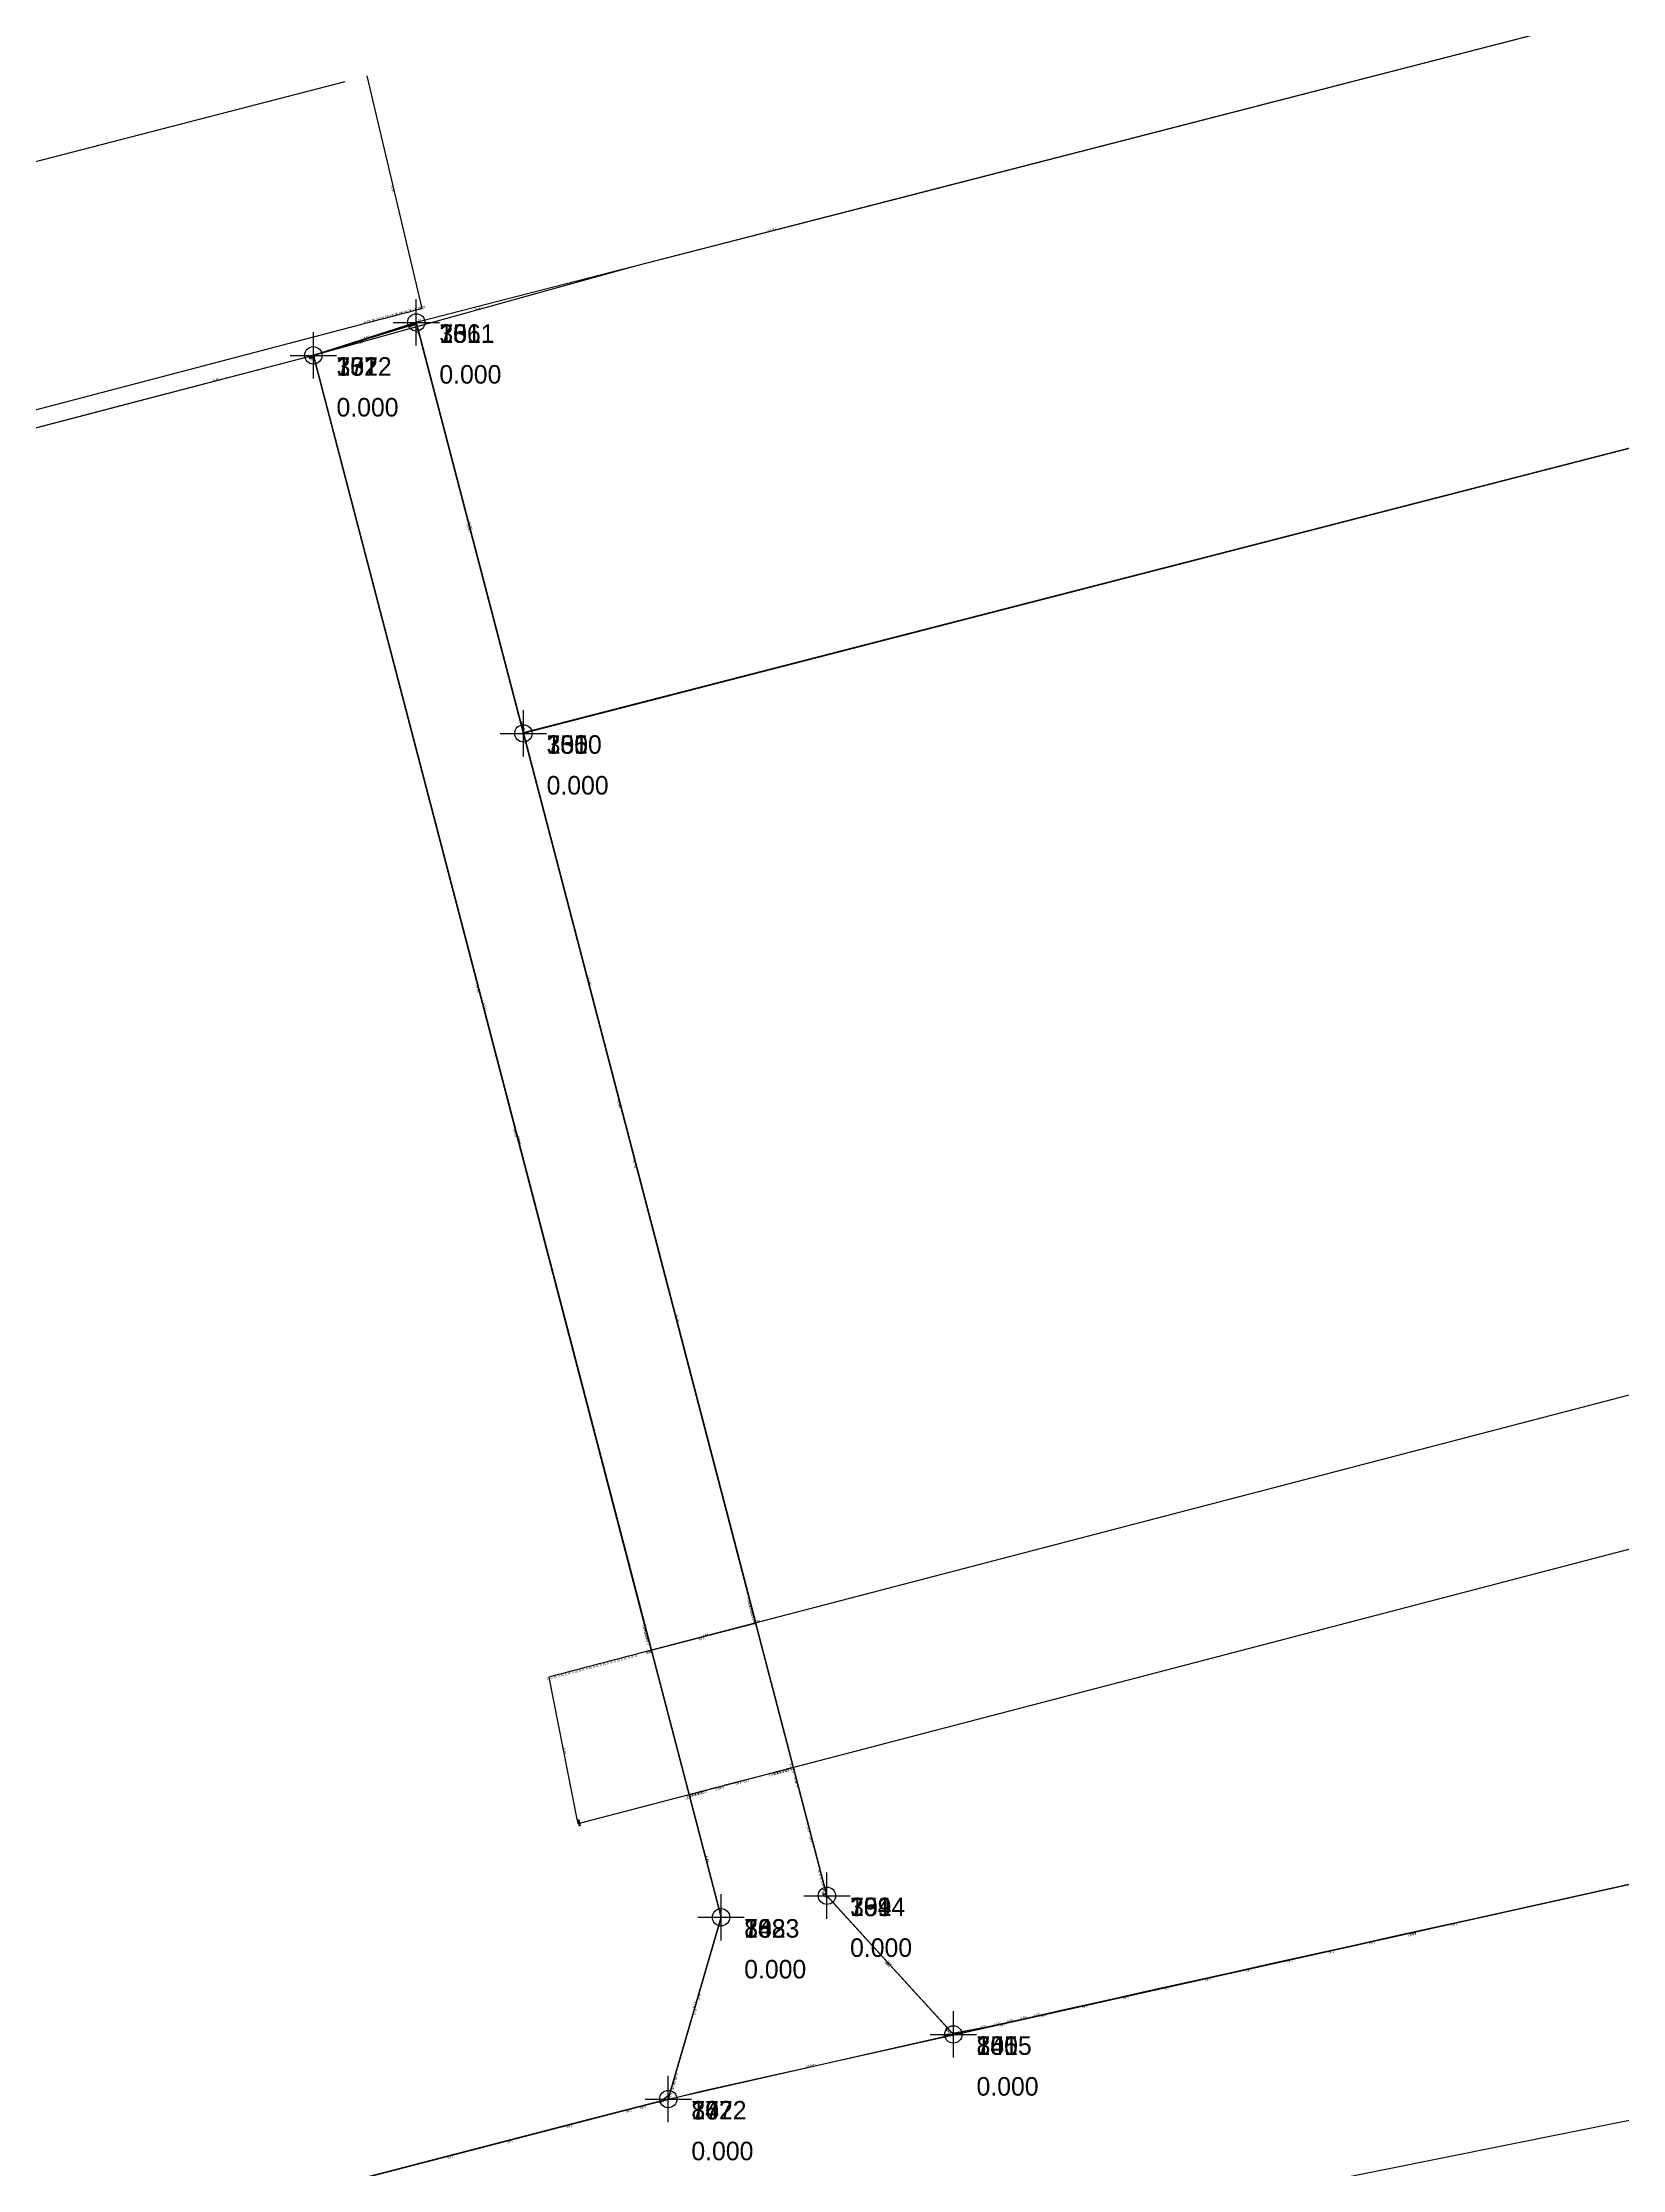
# Model space of a CAD drawing. Header units: metres. Extents: x 581016 to 32581287, y 5319908 to 5321142.
# Drawn here: x 581250.5 to 581318.7, y 5320193.1 to 5320284.9 of the extents above; entities that cross this region are included whole.
import ezdxf
from ezdxf.enums import TextEntityAlignment as Align

# ---------------------------------------------------------------- set-up
doc = ezdxf.new("R2010")
doc.units = ezdxf.units.M
doc.header["$PDMODE"] = 2
doc.header["$PDSIZE"] = 1
for name, color, linetype in [('EdgeLengths', 7, 'Continuous'), ('Flurstuecksgrenzedxf', 7, 'Continuous'), ('Gebaeudeumrissliniedxf', 7, 'Continuous'), ('Grenzpunktdxf', 7, 'Continuous'), ('PointHeights', 7, 'Continuous'), ('PointNames', 7, 'Continuous'), ('UmringIndustrieUGewerbefldxf', 7, 'Continuous'), ('UmringPStrassenverkehrdxf', 7, 'Continuous'), ('UmringSonstBauwOUeberdachdxf', 7, 'Continuous')]:
    doc.layers.add(name, color=color, linetype=linetype)

msp = doc.modelspace()

# ---------------------------------------------------------------- linework, layer by layer
at = {"layer": 'Flurstuecksgrenzedxf', "color": 178}
for points in [[(581114.255, 5320232.688), (581253.524, 5320269.152), (581262.18, 5320271.416), (581276.065, 5320275.268), (581287.559, 5320278.23), (581404.793, 5320308.432), (581407.091, 5320309.024), (581409.39, 5320309.616), (581411.689, 5320310.209), (581413.987, 5320310.801), (581416.286, 5320311.393), (581418.585, 5320311.985), (581418.541, 5320312.711), (581418.352, 5320313.445), (581418.162, 5320314.179), (581417.972, 5320314.913), (581417.782, 5320315.647), (581417.592, 5320316.381), (581417.403, 5320317.116), (581406.16, 5320360.6)], [(581114.255, 5320232.688), (581253.524, 5320269.152), (581262.18, 5320271.416), (581276.065, 5320275.268), (581287.559, 5320278.23), (581404.793, 5320308.432), (581407.091, 5320309.024), (581409.39, 5320309.616), (581411.689, 5320310.209), (581413.987, 5320310.801), (581416.286, 5320311.393), (581418.585, 5320311.985), (581418.541, 5320312.711), (581418.352, 5320313.445), (581418.162, 5320314.179), (581417.972, 5320314.913), (581417.782, 5320315.647), (581417.592, 5320316.381), (581417.403, 5320317.116), (581406.16, 5320360.6)], [(581418.73, 5320311.981), (581266.6, 5320272.83), (581271.086, 5320255.642), (581271.096, 5320255.602), (581271.107, 5320255.563), (581271.117, 5320255.524), (581271.127, 5320255.484), (581271.137, 5320255.445), (581271.148, 5320255.405), (581271.158, 5320255.366), (581271.168, 5320255.327), (581271.179, 5320255.287), (581271.189, 5320255.248), (581271.199, 5320255.208), (581271.209, 5320255.169), (581271.22, 5320255.129), (581418.579, 5320293.061)], [(581418.73, 5320311.981), (581266.6, 5320272.83), (581271.086, 5320255.642), (581271.096, 5320255.602), (581271.107, 5320255.563), (581271.117, 5320255.524), (581271.127, 5320255.484), (581271.137, 5320255.445), (581271.148, 5320255.405), (581271.158, 5320255.366), (581271.168, 5320255.327), (581271.179, 5320255.287), (581271.189, 5320255.248), (581271.199, 5320255.208), (581271.209, 5320255.169), (581271.22, 5320255.129), (581418.579, 5320293.061)], [(581423.31, 5320294.28), (581271.23, 5320255.09), (581284.33, 5320204.91), (581289.475, 5320199.266), (581289.523, 5320199.213), (581289.572, 5320199.16), (581289.62, 5320199.106), (581289.669, 5320199.053), (581289.717, 5320199), (581289.766, 5320198.947), (581290.08, 5320198.985), (581290.661, 5320199.114), (581291.242, 5320199.243), (581291.822, 5320199.372), (581292.403, 5320199.501), (581292.984, 5320199.63), (581293.565, 5320199.759), (581349.313, 5320212.149)], [(581423.31, 5320294.28), (581271.23, 5320255.09), (581284.33, 5320204.91), (581289.475, 5320199.266), (581289.523, 5320199.213), (581289.572, 5320199.16), (581289.62, 5320199.106), (581289.669, 5320199.053), (581289.717, 5320199), (581289.766, 5320198.947), (581290.08, 5320198.985), (581290.661, 5320199.114), (581291.242, 5320199.243), (581291.822, 5320199.372), (581292.403, 5320199.501), (581292.984, 5320199.63), (581293.565, 5320199.759), (581349.313, 5320212.149)], [(581171.1, 5320168.56), (581277.48, 5320196.13), (581279.76, 5320203.98), (581262.16, 5320271.41), (581140.72, 5320239.66)], [(581171.1, 5320168.56), (581277.48, 5320196.13), (581279.76, 5320203.98), (581262.16, 5320271.41), (581140.72, 5320239.66)], [(581563.77, 5320247.92), (581450.336, 5320236.369), (581448.178, 5320236.025), (581437.389, 5320234.302), (581436.006, 5320234.076), (581350.474, 5320212.407), (581340.602, 5320210.213), (581278.902, 5320196.452), (581274.111, 5320195.257), (581182.73, 5320171.57), (581184.95, 5320162.59), (581292.939, 5320189.924), (581303.242, 5320192.053), (581422.513, 5320216.049), (581434.042, 5320218.259), (581497.342, 5320228.761)], [(581563.77, 5320247.92), (581450.336, 5320236.369), (581448.178, 5320236.025), (581437.389, 5320234.302), (581436.006, 5320234.076), (581350.474, 5320212.407), (581340.602, 5320210.213), (581278.902, 5320196.452), (581274.111, 5320195.257), (581182.73, 5320171.57), (581184.95, 5320162.59), (581292.939, 5320189.924), (581303.242, 5320192.053), (581422.513, 5320216.049), (581434.042, 5320218.259), (581497.342, 5320228.761)]]:
    msp.add_lwpolyline(points, dxfattribs=at)
msp.add_lwpolyline([(581262.16, 5320271.41), (581279.76, 5320203.98), (581277.48, 5320196.13), (581289.341, 5320198.818), (581289.385, 5320198.828), (581289.429, 5320198.838), (581289.473, 5320198.848), (581289.516, 5320198.858), (581289.56, 5320198.868), (581289.604, 5320198.878), (581289.648, 5320198.888), (581289.692, 5320198.898), (581289.735, 5320198.908), (581289.779, 5320198.918), (581289.775, 5320198.936), (581289.756, 5320198.957), (581289.737, 5320198.979), (581284.443, 5320204.786), (581284.411, 5320204.821), (581284.379, 5320204.857), (581284.346, 5320204.892), (581284.291, 5320205.059), (581284.214, 5320205.356), (581284.136, 5320205.653), (581284.058, 5320205.951), (581266.83, 5320271.947), (581266.814, 5320272.01), (581266.798, 5320272.073), (581266.781, 5320272.136), (581266.765, 5320272.199), (581266.748, 5320272.262), (581266.732, 5320272.325), (581266.715, 5320272.388), (581266.699, 5320272.452), (581266.682, 5320272.515), (581266.666, 5320272.578), (581266.649, 5320272.641), (581266.633, 5320272.704), (581266.616, 5320272.767)], close=True, dxfattribs=at)
msp.add_lwpolyline([(581262.16, 5320271.41), (581279.76, 5320203.98), (581277.48, 5320196.13), (581289.341, 5320198.818), (581289.385, 5320198.828), (581289.429, 5320198.838), (581289.473, 5320198.848), (581289.516, 5320198.858), (581289.56, 5320198.868), (581289.604, 5320198.878), (581289.648, 5320198.888), (581289.692, 5320198.898), (581289.735, 5320198.908), (581289.779, 5320198.918), (581289.775, 5320198.936), (581289.756, 5320198.957), (581289.737, 5320198.979), (581284.443, 5320204.786), (581284.411, 5320204.821), (581284.379, 5320204.857), (581284.346, 5320204.892), (581284.291, 5320205.059), (581284.214, 5320205.356), (581284.136, 5320205.653), (581284.058, 5320205.951), (581266.83, 5320271.947), (581266.814, 5320272.01), (581266.798, 5320272.073), (581266.781, 5320272.136), (581266.765, 5320272.199), (581266.748, 5320272.262), (581266.732, 5320272.325), (581266.715, 5320272.388), (581266.699, 5320272.452), (581266.682, 5320272.515), (581266.666, 5320272.578), (581266.649, 5320272.641), (581266.633, 5320272.704), (581266.616, 5320272.767)], close=True, dxfattribs=at)
at = {"layer": 'Gebaeudeumrissliniedxf', "color": 178}
msp.add_lwpolyline([(581408.183, 5320249.796), (581276.256, 5320215.376), (581275.954, 5320215.297), (581275.651, 5320215.218), (581275.348, 5320215.139), (581275.046, 5320215.06), (581274.743, 5320214.981), (581274.441, 5320214.902), (581274.138, 5320214.823), (581273.835, 5320214.744), (581273.533, 5320214.665), (581273.23, 5320214.586), (581272.928, 5320214.507), (581272.625, 5320214.428), (581272.323, 5320214.349), (581273.541, 5320208.214), (581273.545, 5320208.201), (581273.548, 5320208.187), (581273.552, 5320208.173), (581273.555, 5320208.159), (581273.559, 5320208.145), (581273.562, 5320208.131), (581273.566, 5320208.117), (581273.569, 5320208.103), (581273.573, 5320208.089), (581273.576, 5320208.076), (581273.58, 5320208.062), (581273.583, 5320208.048), (581273.587, 5320208.034), (581409.74, 5320243.57)], dxfattribs=at)
msp.add_lwpolyline([(581408.183, 5320249.796), (581276.256, 5320215.376), (581275.954, 5320215.297), (581275.651, 5320215.218), (581275.348, 5320215.139), (581275.046, 5320215.06), (581274.743, 5320214.981), (581274.441, 5320214.902), (581274.138, 5320214.823), (581273.835, 5320214.744), (581273.533, 5320214.665), (581273.23, 5320214.586), (581272.928, 5320214.507), (581272.625, 5320214.428), (581272.323, 5320214.349), (581273.541, 5320208.214), (581273.545, 5320208.201), (581273.548, 5320208.187), (581273.552, 5320208.173), (581273.555, 5320208.159), (581273.559, 5320208.145), (581273.562, 5320208.131), (581273.566, 5320208.117), (581273.569, 5320208.103), (581273.573, 5320208.089), (581273.576, 5320208.076), (581273.58, 5320208.062), (581273.583, 5320208.048), (581273.587, 5320208.034), (581409.74, 5320243.57)], dxfattribs=at)
at = {"layer": 'Grenzpunktdxf', "color": 178}
for centre in [(581266.6, 5320272.83), (581266.6, 5320272.83), (581266.6, 5320272.83), (581266.6, 5320272.83), (581262.16, 5320271.41), (581262.16, 5320271.41), (581262.16, 5320271.41), (581262.16, 5320271.41), (581271.23, 5320255.09), (581271.23, 5320255.09), (581271.23, 5320255.09), (581271.23, 5320255.09), (581284.33, 5320204.91), (581284.33, 5320204.91), (581284.33, 5320204.91), (581284.33, 5320204.91), (581279.76, 5320203.98), (581279.76, 5320203.98), (581279.76, 5320203.98), (581279.76, 5320203.98), (581289.79, 5320198.92), (581289.79, 5320198.92), (581289.79, 5320198.92), (581289.79, 5320198.92), (581277.48, 5320196.13), (581277.48, 5320196.13), (581277.48, 5320196.13), (581277.48, 5320196.13)]:
    msp.add_circle(centre, 0.375, dxfattribs=at)
at = {"layer": 'Grenzpunktdxf', "linetype": 'Continuous'}
for p in [(581266.6, 5320272.83), (581266.6, 5320272.83), (581266.6, 5320272.83), (581266.6, 5320272.83), (581262.16, 5320271.41), (581262.16, 5320271.41), (581262.16, 5320271.41), (581262.16, 5320271.41), (581271.23, 5320255.09), (581271.23, 5320255.09), (581271.23, 5320255.09), (581271.23, 5320255.09), (581284.33, 5320204.91), (581284.33, 5320204.91), (581284.33, 5320204.91), (581284.33, 5320204.91), (581279.76, 5320203.98), (581279.76, 5320203.98), (581279.76, 5320203.98), (581279.76, 5320203.98), (581289.79, 5320198.92), (581289.79, 5320198.92), (581289.79, 5320198.92), (581289.79, 5320198.92), (581277.48, 5320196.13), (581277.48, 5320196.13), (581277.48, 5320196.13), (581277.48, 5320196.13)]:
    msp.add_point(p, dxfattribs=at)
at = {"layer": 'UmringIndustrieUGewerbefldxf', "color": 178}
msp.add_lwpolyline([(581262.16, 5320271.41), (581266.525, 5320272.806), (581266.539, 5320272.81), (581266.553, 5320272.815), (581266.566, 5320272.819), (581266.58, 5320272.824), (581266.594, 5320272.828), (581266.608, 5320272.798), (581266.623, 5320272.743), (581266.637, 5320272.688), (581266.651, 5320272.633), (581266.666, 5320272.578), (581266.68, 5320272.523), (581266.695, 5320272.467), (581266.709, 5320272.412), (581281.26, 5320216.68), (581276.826, 5320215.53), (581276.812, 5320215.526), (581276.798, 5320215.522), (581276.784, 5320215.519), (581276.77, 5320215.515), (581276.756, 5320215.512), (581276.732, 5320215.58), (581276.699, 5320215.704), (581276.667, 5320215.827), (581276.635, 5320215.95), (581276.603, 5320216.073), (581276.571, 5320216.197), (581276.538, 5320216.32), (581276.506, 5320216.443)], close=True, dxfattribs=at)
msp.add_lwpolyline([(581262.16, 5320271.41), (581266.525, 5320272.806), (581266.539, 5320272.81), (581266.553, 5320272.815), (581266.566, 5320272.819), (581266.58, 5320272.824), (581266.594, 5320272.828), (581266.608, 5320272.798), (581266.623, 5320272.743), (581266.637, 5320272.688), (581266.651, 5320272.633), (581266.666, 5320272.578), (581266.68, 5320272.523), (581266.695, 5320272.467), (581266.709, 5320272.412), (581281.26, 5320216.68), (581276.826, 5320215.53), (581276.812, 5320215.526), (581276.798, 5320215.522), (581276.784, 5320215.519), (581276.77, 5320215.515), (581276.756, 5320215.512), (581276.732, 5320215.58), (581276.699, 5320215.704), (581276.667, 5320215.827), (581276.635, 5320215.95), (581276.603, 5320216.073), (581276.571, 5320216.197), (581276.538, 5320216.32), (581276.506, 5320216.443)], close=True, dxfattribs=at)
msp.add_lwpolyline([(581349.603, 5320212.214), (581312.409, 5320203.947), (581310.638, 5320203.553), (581308.866, 5320203.16), (581307.095, 5320202.766), (581305.324, 5320202.373), (581303.553, 5320201.979), (581301.782, 5320201.585), (581300.011, 5320201.192), (581298.239, 5320200.798), (581296.468, 5320200.404), (581294.697, 5320200.011), (581292.926, 5320199.617), (581291.155, 5320199.223), (581289.756, 5320198.957), (581284.33, 5320204.91), (581283.12, 5320209.566), (581283.081, 5320209.716), (581283.042, 5320209.866), (581283.003, 5320210.017), (581282.964, 5320210.167), (581282.925, 5320210.317), (581282.876, 5320210.446), (581282.754, 5320210.414), (581282.631, 5320210.382), (581282.509, 5320210.35), (581282.387, 5320210.318), (581282.265, 5320210.286), (581282.142, 5320210.254), (581282.02, 5320210.222), (581279.941, 5320209.679), (581279.819, 5320209.647), (581279.697, 5320209.615), (581279.575, 5320209.583), (581279.452, 5320209.551), (581279.33, 5320209.519), (581279.208, 5320209.487), (581279.086, 5320209.455), (581278.963, 5320209.423), (581278.841, 5320209.391), (581278.719, 5320209.359), (581278.596, 5320209.327), (581278.474, 5320209.295), (581278.389, 5320209.237), (581279.76, 5320203.98), (581277.844, 5320197.383), (581277.782, 5320197.17), (581277.72, 5320196.957), (581277.658, 5320196.744), (581277.597, 5320196.531), (581277.535, 5320196.318), (581277.185, 5320196.054), (581274.616, 5320195.388), (581272.048, 5320194.722), (581269.479, 5320194.056), (581266.91, 5320193.39), (581264.341, 5320192.724)], dxfattribs=at)
msp.add_lwpolyline([(581349.603, 5320212.214), (581312.409, 5320203.947), (581310.638, 5320203.553), (581308.866, 5320203.16), (581307.095, 5320202.766), (581305.324, 5320202.373), (581303.553, 5320201.979), (581301.782, 5320201.585), (581300.011, 5320201.192), (581298.239, 5320200.798), (581296.468, 5320200.404), (581294.697, 5320200.011), (581292.926, 5320199.617), (581291.155, 5320199.223), (581289.756, 5320198.957), (581284.33, 5320204.91), (581283.12, 5320209.566), (581283.081, 5320209.716), (581283.042, 5320209.866), (581283.003, 5320210.017), (581282.964, 5320210.167), (581282.925, 5320210.317), (581282.876, 5320210.446), (581282.754, 5320210.414), (581282.631, 5320210.382), (581282.509, 5320210.35), (581282.387, 5320210.318), (581282.265, 5320210.286), (581282.142, 5320210.254), (581282.02, 5320210.222), (581279.941, 5320209.679), (581279.819, 5320209.647), (581279.697, 5320209.615), (581279.575, 5320209.583), (581279.452, 5320209.551), (581279.33, 5320209.519), (581279.208, 5320209.487), (581279.086, 5320209.455), (581278.963, 5320209.423), (581278.841, 5320209.391), (581278.719, 5320209.359), (581278.596, 5320209.327), (581278.474, 5320209.295), (581278.389, 5320209.237), (581279.76, 5320203.98), (581277.844, 5320197.383), (581277.782, 5320197.17), (581277.72, 5320196.957), (581277.658, 5320196.744), (581277.597, 5320196.531), (581277.535, 5320196.318), (581277.185, 5320196.054), (581274.616, 5320195.388), (581272.048, 5320194.722), (581269.479, 5320194.056), (581266.91, 5320193.39), (581264.341, 5320192.724)], dxfattribs=at)
at = {"layer": 'UmringPStrassenverkehrdxf', "color": 178}
for points in [[(581271.23, 5320255.09), (581266.678, 5320272.53), (581266.664, 5320272.586), (581266.649, 5320272.641), (581266.635, 5320272.696), (581266.621, 5320272.751), (581266.606, 5320272.806), (581266.592, 5320272.827), (581266.578, 5320272.823), (581266.564, 5320272.819), (581266.551, 5320272.814), (581266.537, 5320272.81), (581266.523, 5320272.805), (581266.509, 5320272.801), (581266.495, 5320272.797), (581262.324, 5320271.462), (581262.31, 5320271.458), (581262.296, 5320271.454), (581262.282, 5320271.449), (581262.269, 5320271.445), (581262.255, 5320271.44), (581262.241, 5320271.436), (581262.227, 5320271.431), (581262.213, 5320271.427), (581262.199, 5320271.423), (581262.186, 5320271.418), (581262.172, 5320271.414), (581262.162, 5320271.403), (581262.175, 5320271.352), (581276.75, 5320215.51), (581281.184, 5320216.66), (581281.198, 5320216.664), (581281.212, 5320216.668), (581281.226, 5320216.671), (581281.24, 5320216.675), (581281.254, 5320216.678), (581281.242, 5320216.748), (581281.211, 5320216.868), (581281.18, 5320216.987), (581281.149, 5320217.107), (581281.117, 5320217.226), (581281.086, 5320217.346), (581281.055, 5320217.465), (581281.024, 5320217.585)], [(581271.23, 5320255.09), (581266.678, 5320272.53), (581266.664, 5320272.586), (581266.649, 5320272.641), (581266.635, 5320272.696), (581266.621, 5320272.751), (581266.606, 5320272.806), (581266.592, 5320272.827), (581266.578, 5320272.823), (581266.564, 5320272.819), (581266.551, 5320272.814), (581266.537, 5320272.81), (581266.523, 5320272.805), (581266.509, 5320272.801), (581266.495, 5320272.797), (581262.324, 5320271.462), (581262.31, 5320271.458), (581262.296, 5320271.454), (581262.282, 5320271.449), (581262.269, 5320271.445), (581262.255, 5320271.44), (581262.241, 5320271.436), (581262.227, 5320271.431), (581262.213, 5320271.427), (581262.199, 5320271.423), (581262.186, 5320271.418), (581262.172, 5320271.414), (581262.162, 5320271.403), (581262.175, 5320271.352), (581276.75, 5320215.51), (581281.184, 5320216.66), (581281.198, 5320216.664), (581281.212, 5320216.668), (581281.226, 5320216.671), (581281.24, 5320216.675), (581281.254, 5320216.678), (581281.242, 5320216.748), (581281.211, 5320216.868), (581281.18, 5320216.987), (581281.149, 5320217.107), (581281.117, 5320217.226), (581281.086, 5320217.346), (581281.055, 5320217.465), (581281.024, 5320217.585)], [(581278.38, 5320209.27), (581279.76, 5320203.98), (581277.48, 5320196.13), (581289.582, 5320198.873), (581289.62, 5320198.882), (581289.659, 5320198.89), (581289.697, 5320198.899), (581289.735, 5320198.908), (581289.774, 5320198.916), (581289.78, 5320198.931), (581289.763, 5320198.949), (581289.746, 5320198.968), (581289.729, 5320198.987), (581289.712, 5320199.005), (581289.695, 5320199.024), (581289.678, 5320199.042), (581289.661, 5320199.061), (581284.52, 5320204.701), (581284.492, 5320204.733), (581284.463, 5320204.764), (581284.435, 5320204.795), (581284.407, 5320204.826), (581284.379, 5320204.857), (581284.35, 5320204.888), (581284.328, 5320204.918), (581282.89, 5320210.45)], [(581278.38, 5320209.27), (581279.76, 5320203.98), (581277.48, 5320196.13), (581289.582, 5320198.873), (581289.62, 5320198.882), (581289.659, 5320198.89), (581289.697, 5320198.899), (581289.735, 5320198.908), (581289.774, 5320198.916), (581289.78, 5320198.931), (581289.763, 5320198.949), (581289.746, 5320198.968), (581289.729, 5320198.987), (581289.712, 5320199.005), (581289.695, 5320199.024), (581289.678, 5320199.042), (581289.661, 5320199.061), (581284.52, 5320204.701), (581284.492, 5320204.733), (581284.463, 5320204.764), (581284.435, 5320204.795), (581284.407, 5320204.826), (581284.379, 5320204.857), (581284.35, 5320204.888), (581284.328, 5320204.918), (581282.89, 5320210.45)]]:
    msp.add_lwpolyline(points, close=True, dxfattribs=at)
msp.add_lwpolyline([(581563.77, 5320247.92), (581450.336, 5320236.369), (581448.178, 5320236.025), (581437.389, 5320234.302), (581436.006, 5320234.076), (581350.474, 5320212.407), (581340.602, 5320210.213), (581278.902, 5320196.452), (581274.111, 5320195.257), (581182.73, 5320171.57), (581184.95, 5320162.59), (581292.939, 5320189.924), (581303.242, 5320192.053), (581422.513, 5320216.049), (581434.042, 5320218.259), (581497.342, 5320228.761)], dxfattribs=at)
msp.add_lwpolyline([(581563.77, 5320247.92), (581450.336, 5320236.369), (581448.178, 5320236.025), (581437.389, 5320234.302), (581436.006, 5320234.076), (581350.474, 5320212.407), (581340.602, 5320210.213), (581278.902, 5320196.452), (581274.111, 5320195.257), (581182.73, 5320171.57), (581184.95, 5320162.59), (581292.939, 5320189.924), (581303.242, 5320192.053), (581422.513, 5320216.049), (581434.042, 5320218.259), (581497.342, 5320228.761)], dxfattribs=at)
at = {"layer": 'UmringSonstBauwOUeberdachdxf', "color": 178}
for points in [[(581192.266, 5320253.863), (581264.259, 5320272.755), (581264.458, 5320272.808), (581264.657, 5320272.86), (581264.857, 5320272.913), (581265.056, 5320272.965), (581265.256, 5320273.018), (581265.455, 5320273.07), (581265.654, 5320273.123), (581265.854, 5320273.175), (581266.053, 5320273.228), (581266.252, 5320273.28), (581266.452, 5320273.333), (581266.651, 5320273.385), (581266.851, 5320273.438), (581264.48, 5320283.47)], [(581192.266, 5320253.863), (581264.259, 5320272.755), (581264.458, 5320272.808), (581264.657, 5320272.86), (581264.857, 5320272.913), (581265.056, 5320272.965), (581265.256, 5320273.018), (581265.455, 5320273.07), (581265.654, 5320273.123), (581265.854, 5320273.175), (581266.053, 5320273.228), (581266.252, 5320273.28), (581266.452, 5320273.333), (581266.651, 5320273.385), (581266.851, 5320273.438), (581264.48, 5320283.47)], [(581263.512, 5320283.22), (581206.742, 5320268.539)], [(581263.512, 5320283.22), (581206.742, 5320268.539)]]:
    msp.add_lwpolyline(points, dxfattribs=at)

# ---------------------------------------------------------------- texts
at = {"layer": 'EdgeLengths', "linetype": 'Continuous'}
for s, rotation, p in [('10,31', 103.29478, (581265.665, 5320278.444)), ('10,31', 103.29478, (581265.665, 5320278.444)), ('11,87', 14.44671, (581281.812, 5320276.739)), ('11,87', 14.44671, (581281.812, 5320276.739)), ('0,21', 14.7462, (581265.953, 5320273.191)), ('0,21', 14.7462, (581265.953, 5320273.191)), ('0,21', 14.7462, (581266.153, 5320273.244)), ('0,21', 14.7462, (581266.153, 5320273.244)), ('0,21', 14.7462, (581266.352, 5320273.296)), ('0,21', 14.7462, (581266.352, 5320273.296)), ('0,21', 14.7462, (581266.552, 5320273.349)), ('0,21', 14.7462, (581266.552, 5320273.349)), ('0,21', 14.7462, (581266.751, 5320273.401)), ('0,21', 14.7462, (581266.751, 5320273.401)), ('14,41', 15.50531, (581269.122, 5320273.332)), ('14,41', 15.50531, (581269.122, 5320273.332)), ('0,21', 14.7462, (581264.358, 5320272.772)), ('0,21', 14.7462, (581264.358, 5320272.772)), ('0,21', 14.7462, (581264.558, 5320272.824)), ('0,21', 14.7462, (581264.558, 5320272.824)), ('0,21', 14.7462, (581264.757, 5320272.876)), ('0,21', 14.7462, (581264.757, 5320272.876)), ('0,21', 14.7462, (581264.956, 5320272.929)), ('0,21', 14.7462, (581264.956, 5320272.929)), ('0,21', 14.7462, (581265.156, 5320272.981)), ('0,21', 14.7462, (581265.156, 5320272.981)), ('0,21', 14.7462, (581265.355, 5320273.034)), ('0,21', 14.7462, (581265.355, 5320273.034)), ('0,21', 14.7462, (581265.555, 5320273.086)), ('0,21', 14.7462, (581265.555, 5320273.086)), ('0,21', 14.7462, (581265.754, 5320273.139)), ('0,21', 14.7462, (581265.754, 5320273.139)), ('0,01', -162.26469, (581266.502, 5320272.789)), ('0,01', -162.26469, (581266.502, 5320272.789)), ('0,01', -162.26469, (581266.516, 5320272.793)), ('0,01', -162.26469, (581266.516, 5320272.793)), ('0,01', -162.2647, (581266.53, 5320272.798)), ('0,01', -162.2647, (581266.53, 5320272.798)), ('0,01', -162.26469, (581266.544, 5320272.802)), ('0,01', -162.26469, (581266.544, 5320272.802)), ('0,01', -162.26469, (581266.558, 5320272.806)), ('0,01', -162.26469, (581266.558, 5320272.806)), ('0,01', -162.26469, (581266.571, 5320272.811)), ('0,01', -162.26469, (581266.571, 5320272.811)), ('0,01', -162.2647, (581266.585, 5320272.815)), ('0,01', -162.2647, (581266.585, 5320272.815)), ('0,03', 123.6539, (581266.599, 5320272.807)), ('0,03', 123.6539, (581266.599, 5320272.807)), ('0,06', 104.62745, (581266.613, 5320272.769)), ('0,06', 104.62745, (581266.613, 5320272.769)), ('0,07', 104.62745, (581266.625, 5320272.725)), ('0,07', 104.62745, (581266.625, 5320272.725)), ('0,06', 104.62745, (581266.628, 5320272.714)), ('0,06', 104.62745, (581266.628, 5320272.714)), ('0,07', 104.62745, (581266.641, 5320272.662)), ('0,07', 104.62745, (581266.641, 5320272.662)), ('0,06', 104.62745, (581266.642, 5320272.658)), ('0,06', 104.62745, (581266.642, 5320272.658)), ('0,06', 104.62745, (581266.657, 5320272.603)), ('0,06', 104.62745, (581266.657, 5320272.603)), ('0,07', 104.62745, (581266.658, 5320272.599)), ('0,07', 104.62745, (581266.658, 5320272.599)), ('0,06', 104.62745, (581266.671, 5320272.548)), ('0,06', 104.62745, (581266.671, 5320272.548)), ('0,07', 104.62745, (581266.674, 5320272.536)), ('0,07', 104.62745, (581266.674, 5320272.536)), ('0,01', 17.73531, (581266.532, 5320272.798)), ('0,01', 17.73531, (581266.532, 5320272.798)), ('0,01', 17.73531, (581266.546, 5320272.803)), ('0,01', 17.73531, (581266.546, 5320272.803)), ('0,07', 104.62745, (581266.691, 5320272.473)), ('0,07', 104.62745, (581266.691, 5320272.473)), ('0,01', 17.7353, (581266.56, 5320272.807)), ('0,01', 17.7353, (581266.56, 5320272.807)), ('0,07', 104.62745, (581266.707, 5320272.41)), ('0,07', 104.62745, (581266.707, 5320272.41)), ('0,01', 17.73531, (581266.573, 5320272.811)), ('0,01', 17.73531, (581266.573, 5320272.811)), ('0,07', 104.62745, (581266.723, 5320272.347)), ('0,07', 104.62745, (581266.723, 5320272.347)), ('0,01', 17.73531, (581266.587, 5320272.816)), ('0,01', 17.73531, (581266.587, 5320272.816)), ('0,07', 104.62745, (581266.74, 5320272.284)), ('0,07', 104.62745, (581266.74, 5320272.284)), ('0,07', 104.62745, (581266.756, 5320272.221)), ('0,07', 104.62745, (581266.756, 5320272.221)), ('0,03', -64.482, (581266.601, 5320272.803)), ('0,03', -64.482, (581266.601, 5320272.803)), ('0,06', -75.37255, (581266.615, 5320272.761)), ('0,06', -75.37255, (581266.615, 5320272.761)), ('0,06', -75.37255, (581266.63, 5320272.706)), ('0,06', -75.37255, (581266.63, 5320272.706)), ('0,06', -75.37255, (581266.644, 5320272.65)), ('0,06', -75.37255, (581266.644, 5320272.65)), ('0,06', -75.37255, (581266.659, 5320272.595)), ('0,06', -75.37255, (581266.659, 5320272.595)), ('0,06', -75.37255, (581266.673, 5320272.54)), ('0,06', -75.37255, (581266.673, 5320272.54)), ('0,06', -75.37255, (581266.687, 5320272.485)), ('0,06', -75.37255, (581266.687, 5320272.485)), ('0,06', -75.37255, (581266.702, 5320272.43)), ('0,06', -75.37255, (581266.702, 5320272.43)), ('4,66', -163.06531, (581264.388, 5320272.078)), ('4,66', -163.06531, (581264.388, 5320272.078)), ('4,38', -162.26469, (581264.41, 5320272.119)), ('4,38', -162.26469, (581264.41, 5320272.119)), ('4,58', 17.73531, (581264.343, 5320272.098)), ('4,58', 17.73531, (581264.343, 5320272.098)), ('0,07', 104.62745, (581266.773, 5320272.158)), ('0,07', 104.62745, (581266.773, 5320272.158)), ('0,07', 104.62745, (581266.789, 5320272.095)), ('0,07', 104.62745, (581266.789, 5320272.095)), ('0,07', 104.62745, (581266.806, 5320272.032)), ('0,07', 104.62745, (581266.806, 5320272.032)), ('0,07', 104.62745, (581266.822, 5320271.968)), ('0,07', 104.62745, (581266.822, 5320271.968)), ('0,01', -162.26469, (581262.179, 5320271.406)), ('0,01', -162.26469, (581262.179, 5320271.406)), ('0,01', -162.26469, (581262.193, 5320271.41)), ('0,01', -162.26469, (581262.193, 5320271.41)), ('0,01', -162.26469, (581262.206, 5320271.415)), ('0,01', -162.26469, (581262.206, 5320271.415)), ('0,01', -162.2647, (581262.22, 5320271.419)), ('0,01', -162.2647, (581262.22, 5320271.419)), ('0,01', -162.26469, (581262.234, 5320271.424)), ('0,01', -162.26469, (581262.234, 5320271.424)), ('0,01', -132.08916, (581262.167, 5320271.398)), ('0,01', -132.08916, (581262.167, 5320271.398)), ('0,01', -162.26469, (581262.248, 5320271.428)), ('0,01', -162.26469, (581262.248, 5320271.428)), ('0,01', -162.26469, (581262.262, 5320271.433)), ('0,01', -162.26469, (581262.262, 5320271.433)), ('0,01', -162.26469, (581262.275, 5320271.437)), ('0,01', -162.26469, (581262.275, 5320271.437)), ('0,01', -162.2647, (581262.289, 5320271.441)), ('0,01', -162.2647, (581262.289, 5320271.441)), ('0,01', -162.26469, (581262.303, 5320271.446)), ('0,01', -162.26469, (581262.303, 5320271.446)), ('0,01', -162.26469, (581262.317, 5320271.45)), ('0,01', -162.26469, (581262.317, 5320271.45)), ('0,05', -75.40205, (581262.168, 5320271.367)), ('0,05', -75.40205, (581262.168, 5320271.367)), ('8,95', 14.65893, (581257.852, 5320270.274)), ('8,95', 14.65893, (581257.852, 5320270.274)), ('17,76', -75.37255, (581268.843, 5320264.226)), ('17,76', -75.37255, (581268.843, 5320264.226)), ('18,02', 104.62745, (581268.954, 5320263.8)), ('18,02', 104.62745, (581268.954, 5320263.8)), ('0,04', -75.37255, (581271.091, 5320255.612)), ('0,04', -75.37255, (581271.091, 5320255.612)), ('0,04', -75.37255, (581271.101, 5320255.573)), ('0,04', -75.37255, (581271.101, 5320255.573)), ('0,04', -75.37255, (581271.112, 5320255.533)), ('0,04', -75.37255, (581271.112, 5320255.533)), ('0,04', -75.37255, (581271.122, 5320255.494)), ('0,04', -75.37255, (581271.122, 5320255.494)), ('0,04', -75.37255, (581271.132, 5320255.455)), ('0,04', -75.37255, (581271.132, 5320255.455)), ('0,04', -75.37255, (581271.143, 5320255.415)), ('0,04', -75.37255, (581271.143, 5320255.415)), ('0,04', -75.37255, (581271.153, 5320255.376)), ('0,04', -75.37255, (581271.153, 5320255.376)), ('0,04', -75.37255, (581271.163, 5320255.336)), ('0,04', -75.37255, (581271.163, 5320255.336)), ('0,04', -75.37255, (581271.173, 5320255.297)), ('0,04', -75.37255, (581271.173, 5320255.297)), ('0,04', -75.37255, (581271.184, 5320255.257)), ('0,04', -75.37255, (581271.184, 5320255.257)), ('0,04', -75.37255, (581271.194, 5320255.218)), ('0,04', -75.37255, (581271.194, 5320255.218)), ('0,04', -75.37255, (581271.204, 5320255.179)), ('0,04', -75.37255, (581271.204, 5320255.179)), ('0,04', -75.37255, (581271.215, 5320255.139)), ('0,04', -75.37255, (581271.215, 5320255.139)), ('56,81', 104.62776, (581269.333, 5320243.917)), ('56,81', 104.62776, (581269.333, 5320243.917)), ('57,60', -75.36746, (581273.985, 5320244.536)), ('57,60', -75.36746, (581273.985, 5320244.536)), ('57,71', -75.372, (581269.463, 5320243.421)), ('57,71', -75.372, (581269.463, 5320243.421)), ('68,21', 104.63017, (581275.444, 5320238.939)), ('68,21', 104.63017, (581275.444, 5320238.939)), ('69,69', 104.62848, (581270.96, 5320237.685)), ('69,69', 104.62848, (581270.96, 5320237.685)), ('69,69', -75.37152, (581270.96, 5320237.685)), ('69,69', -75.37152, (581270.96, 5320237.685)), ('38,76', 104.63484, (581276.127, 5320236.327)), ('38,76', 104.63484, (581276.127, 5320236.327)), ('51,86', -75.3689, (581277.78, 5320229.99)), ('51,86', -75.3689, (581277.78, 5320229.99)), ('0,12', 104.63484, (581281.039, 5320217.515)), ('0,12', 104.63484, (581281.039, 5320217.515)), ('0,12', 104.63484, (581281.071, 5320217.396)), ('0,12', 104.63484, (581281.071, 5320217.396)), ('0,12', 104.63484, (581281.102, 5320217.276)), ('0,12', 104.63484, (581281.102, 5320217.276)), ('0,12', 104.63484, (581281.133, 5320217.157)), ('0,12', 104.63484, (581281.133, 5320217.157)), ('0,13', 104.6403, (581276.522, 5320216.372)), ('0,13', 104.6403, (581276.522, 5320216.372)), ('0,13', 104.6403, (581276.554, 5320216.248)), ('0,13', 104.6403, (581276.554, 5320216.248)), ('0,12', 104.63484, (581281.164, 5320217.037)), ('0,12', 104.63484, (581281.164, 5320217.037)), ('0,12', 104.63484, (581281.195, 5320216.918)), ('0,12', 104.63484, (581281.195, 5320216.918)), ('0,12', 104.63484, (581281.227, 5320216.798)), ('0,12', 104.63484, (581281.227, 5320216.798)), ('0,07', 99.60357, (581281.248, 5320216.703)), ('0,07', 99.60357, (581281.248, 5320216.703)), ('0,01', 14.54327, (581281.191, 5320216.652)), ('0,01', 14.54327, (581281.191, 5320216.652)), ('0,01', 14.54327, (581281.205, 5320216.656)), ('0,01', 14.54327, (581281.205, 5320216.656)), ('0,01', 14.54327, (581281.219, 5320216.659)), ('0,01', 14.54327, (581281.219, 5320216.659)), ('0,01', 14.54328, (581281.233, 5320216.663)), ('0,01', 14.54328, (581281.233, 5320216.663)), ('0,01', 14.54327, (581281.247, 5320216.667)), ('0,01', 14.54327, (581281.247, 5320216.667)), ('0,13', 104.6403, (581276.587, 5320216.125)), ('0,13', 104.6403, (581276.587, 5320216.125)), ('0,13', 104.6403, (581276.619, 5320216.002)), ('0,13', 104.6403, (581276.619, 5320216.002)), ('0,13', 104.6403, (581276.651, 5320215.879)), ('0,13', 104.6403, (581276.651, 5320215.879)), ('0,01', -165.45673, (581276.763, 5320215.503)), ('0,01', -165.45673, (581276.763, 5320215.503)), ('0,13', 104.6403, (581276.683, 5320215.755)), ('0,13', 104.6403, (581276.683, 5320215.755)), ('0,01', -165.45672, (581276.777, 5320215.507)), ('0,01', -165.45672, (581276.777, 5320215.507)), ('0,01', -165.45673, (581276.791, 5320215.511)), ('0,01', -165.45673, (581276.791, 5320215.511)), ('0,13', 104.6403, (581276.715, 5320215.632)), ('0,13', 104.6403, (581276.715, 5320215.632)), ('0,01', -165.45673, (581276.805, 5320215.514)), ('0,01', -165.45673, (581276.805, 5320215.514)), ('0,07', 109.51716, (581276.744, 5320215.536)), ('0,07', 109.51716, (581276.744, 5320215.536)), ('0,01', -165.45673, (581276.819, 5320215.518)), ('0,01', -165.45673, (581276.819, 5320215.518)), ('4,58', -165.45673, (581279.043, 5320216.095)), ('4,58', -165.45673, (581279.043, 5320216.095)), ('4,58', 14.54327, (581278.967, 5320216.075)), ('4,58', 14.54327, (581278.967, 5320216.075)), ('0,31', -165.37125, (581273.382, 5320214.615)), ('0,31', -165.37125, (581273.382, 5320214.615)), ('0,31', -165.37125, (581273.684, 5320214.694)), ('0,31', -165.37125, (581273.684, 5320214.694)), ('0,31', -165.37125, (581273.987, 5320214.773)), ('0,31', -165.37125, (581273.987, 5320214.773)), ('0,31', -165.37125, (581274.289, 5320214.852)), ('0,31', -165.37125, (581274.289, 5320214.852)), ('0,31', -165.37125, (581274.592, 5320214.931)), ('0,31', -165.37125, (581274.592, 5320214.931)), ('0,31', -165.37125, (581274.894, 5320215.01)), ('0,31', -165.37125, (581274.894, 5320215.01)), ('0,31', -165.37125, (581275.197, 5320215.089)), ('0,31', -165.37125, (581275.197, 5320215.089)), ('0,31', -165.37125, (581275.5, 5320215.168)), ('0,31', -165.37125, (581275.5, 5320215.168)), ('0,31', -165.37125, (581275.802, 5320215.247)), ('0,31', -165.37125, (581275.802, 5320215.247)), ('0,31', -165.37125, (581276.105, 5320215.326)), ('0,31', -165.37125, (581276.105, 5320215.326)), ('0,31', -165.37125, (581272.474, 5320214.378)), ('0,31', -165.37125, (581272.474, 5320214.378)), ('0,31', -165.37125, (581272.776, 5320214.457)), ('0,31', -165.37125, (581272.776, 5320214.457)), ('0,31', -165.37125, (581273.079, 5320214.536)), ('0,31', -165.37125, (581273.079, 5320214.536)), ('6,25', -78.76489, (581272.932, 5320211.272)), ('6,25', -78.76489, (581272.932, 5320211.272)), ('0,13', -165.33776, (581282.081, 5320210.228)), ('0,13', -165.33776, (581282.081, 5320210.228)), ('0,13', -165.33776, (581282.203, 5320210.26)), ('0,13', -165.33776, (581282.203, 5320210.26)), ('0,13', -165.33776, (581282.326, 5320210.292)), ('0,13', -165.33776, (581282.326, 5320210.292)), ('0,13', -165.33776, (581282.448, 5320210.324)), ('0,13', -165.33776, (581282.448, 5320210.324)), ('0,13', -165.33776, (581282.57, 5320210.356)), ('0,13', -165.33776, (581282.57, 5320210.356)), ('0,13', -165.33776, (581282.693, 5320210.388)), ('0,13', -165.33776, (581282.693, 5320210.388)), ('0,13', -165.33776, (581282.815, 5320210.42)), ('0,13', -165.33776, (581282.815, 5320210.42)), ('0,14', 110.59791, (581282.9, 5320210.372)), ('0,14', 110.59791, (581282.9, 5320210.372)), ('0,16', 104.57034, (581282.944, 5320210.232)), ('0,16', 104.57034, (581282.944, 5320210.232)), ('0,16', 104.57034, (581282.983, 5320210.082)), ('0,16', 104.57034, (581282.983, 5320210.082)), ('0,16', 104.57034, (581283.022, 5320209.932)), ('0,16', 104.57034, (581283.022, 5320209.932)), ('0,16', 104.57034, (581283.061, 5320209.781)), ('0,16', 104.57034, (581283.061, 5320209.781)), ('0,10', -146.08677, (581278.431, 5320209.256)), ('0,10', -146.08677, (581278.431, 5320209.256)), ('0,13', -165.33776, (581278.535, 5320209.301)), ('0,13', -165.33776, (581278.535, 5320209.301)), ('0,13', -165.33776, (581278.658, 5320209.333)), ('0,13', -165.33776, (581278.658, 5320209.333)), ('0,13', -165.33776, (581278.78, 5320209.365)), ('0,13', -165.33776, (581278.78, 5320209.365)), ('0,13', -165.33776, (581278.902, 5320209.397)), ('0,13', -165.33776, (581278.902, 5320209.397)), ('0,13', -165.33776, (581279.024, 5320209.429)), ('0,13', -165.33776, (581279.024, 5320209.429)), ('0,13', -165.33776, (581279.147, 5320209.461)), ('0,13', -165.33776, (581279.147, 5320209.461)), ('0,13', -165.33776, (581279.269, 5320209.493)), ('0,13', -165.33776, (581279.269, 5320209.493)), ('0,13', -165.33776, (581279.391, 5320209.525)), ('0,13', -165.33776, (581279.391, 5320209.525)), ('0,13', -165.33776, (581279.514, 5320209.557)), ('0,13', -165.33776, (581279.514, 5320209.557)), ('0,13', -165.33776, (581279.636, 5320209.589)), ('0,13', -165.33776, (581279.636, 5320209.589)), ('0,13', -165.33776, (581279.758, 5320209.621)), ('0,13', -165.33776, (581279.758, 5320209.621)), ('0,13', -165.33776, (581279.88, 5320209.653)), ('0,13', -165.33776, (581279.88, 5320209.653)), ('4,66', -165.33776, (581280.635, 5320209.85)), ('4,66', -165.33776, (581280.635, 5320209.85)), ('2,15', -165.33776, (581280.981, 5320209.94)), ('2,15', -165.33776, (581280.981, 5320209.94)), ('0,16', 104.57034, (581283.1, 5320209.631)), ('0,16', 104.57034, (581283.1, 5320209.631)), ('0,01', -75.89906, (581273.543, 5320208.197)), ('0,01', -75.89906, (581273.543, 5320208.197)), ('0,01', -75.89906, (581273.546, 5320208.184)), ('0,01', -75.89906, (581273.546, 5320208.184)), ('0,01', -75.89906, (581273.55, 5320208.17)), ('0,01', -75.89906, (581273.55, 5320208.17)), ('0,01', -75.89906, (581273.553, 5320208.156)), ('0,01', -75.89906, (581273.553, 5320208.156)), ('0,01', -75.89906, (581273.557, 5320208.142)), ('0,01', -75.89906, (581273.557, 5320208.142)), ('0,01', -75.89906, (581273.56, 5320208.128)), ('0,01', -75.89906, (581273.56, 5320208.128)), ('0,01', -75.89906, (581273.564, 5320208.114)), ('0,01', -75.89906, (581273.564, 5320208.114)), ('0,01', -75.89906, (581273.567, 5320208.1)), ('0,01', -75.89906, (581273.567, 5320208.1)), ('0,01', -75.89906, (581273.571, 5320208.086)), ('0,01', -75.89906, (581273.571, 5320208.086)), ('0,01', -75.89906, (581273.574, 5320208.072)), ('0,01', -75.89906, (581273.574, 5320208.072)), ('0,01', -75.89906, (581273.578, 5320208.059)), ('0,01', -75.89906, (581273.578, 5320208.059)), ('0,01', -75.89906, (581273.581, 5320208.045)), ('0,01', -75.89906, (581273.581, 5320208.045)), ('0,01', -75.89906, (581273.585, 5320208.031)), ('0,01', -75.89906, (581273.585, 5320208.031)), ('5,72', 104.57034, (581283.609, 5320207.674)), ('5,72', 104.57034, (581283.609, 5320207.674)), ('4,81', 104.57034, (581283.725, 5320207.228)), ('4,81', 104.57034, (581283.725, 5320207.228)), ('5,47', -75.37913, (581279.07, 5320206.615)), ('5,47', -75.37913, (581279.07, 5320206.615)), ('5,43', -75.37913, (581279.074, 5320206.599)), ('5,43', -75.37913, (581279.074, 5320206.599)), ('0,31', 104.6311, (581284.097, 5320205.792)), ('0,31', 104.6311, (581284.097, 5320205.792)), ('0,31', 104.6311, (581284.175, 5320205.495)), ('0,31', 104.6311, (581284.175, 5320205.495)), ('0,31', 104.6311, (581284.252, 5320205.197)), ('0,31', 104.6311, (581284.252, 5320205.197)), ('0,04', 126.33669, (581284.339, 5320204.893)), ('0,04', 126.33669, (581284.339, 5320204.893)), ('0,05', 132.34977, (581284.362, 5320204.865)), ('0,05', 132.34977, (581284.362, 5320204.865)), ('0,04', 132.34977, (581284.364, 5320204.862)), ('0,04', 132.34977, (581284.364, 5320204.862)), ('0,18', 108.28487, (581284.319, 5320204.965)), ('0,18', 108.28487, (581284.319, 5320204.965)), ('0,05', 132.34977, (581284.395, 5320204.829)), ('0,05', 132.34977, (581284.395, 5320204.829)), ('0,04', 132.34977, (581284.393, 5320204.831)), ('0,04', 132.34977, (581284.393, 5320204.831)), ('0,04', 132.34977, (581284.421, 5320204.8)), ('0,04', 132.34977, (581284.421, 5320204.8)), ('0,05', 132.34977, (581284.427, 5320204.794)), ('0,05', 132.34977, (581284.427, 5320204.794)), ('0,04', 132.34977, (581284.449, 5320204.769)), ('0,04', 132.34977, (581284.449, 5320204.769)), ('0,04', 132.34977, (581284.478, 5320204.738)), ('0,04', 132.34977, (581284.478, 5320204.738)), ('0,04', 132.34977, (581284.506, 5320204.707)), ('0,04', 132.34977, (581284.506, 5320204.707)), ('1,81', -167.46934, (581311.523, 5320203.74)), ('1,81', -167.46934, (581311.523, 5320203.74)), ('1,81', -167.46934, (581307.981, 5320202.953)), ('1,81', -167.46934, (581307.981, 5320202.953)), ('63,22', -167.42706, (581309.752, 5320203.323)), ('63,22', -167.42706, (581309.752, 5320203.323)), ('63,22', -167.42706, (581309.752, 5320203.323)), ('63,22', -167.42706, (581309.752, 5320203.323)), ('1,81', -167.46934, (581309.752, 5320203.347)), ('1,81', -167.46934, (581309.752, 5320203.347)), ('8,05', 132.34977, (581287.043, 5320201.924)), ('8,05', 132.34977, (581287.043, 5320201.924)), ('7,86', 132.34977, (581287.09, 5320201.872)), ('7,86', 132.34977, (581287.09, 5320201.872)), ('7,63', 132.34977, (581287.091, 5320201.871)), ('7,63', 132.34977, (581287.091, 5320201.871)), ('7,64', -47.65023, (581286.902, 5320202.078)), ('7,64', -47.65023, (581286.902, 5320202.078)), ('1,81', -167.46934, (581302.667, 5320201.772)), ('1,81', -167.46934, (581302.667, 5320201.772)), ('1,81', -167.46934, (581304.438, 5320202.166)), ('1,81', -167.46934, (581304.438, 5320202.166)), ('1,81', -167.46934, (581306.21, 5320202.559)), ('1,81', -167.46934, (581306.21, 5320202.559)), ('1,81', -167.46934, (581299.125, 5320200.985)), ('1,81', -167.46934, (581299.125, 5320200.985)), ('1,81', -167.46934, (581300.896, 5320201.378)), ('1,81', -167.46934, (581300.896, 5320201.378)), ('8,17', 73.80428, (581278.62, 5320200.045)), ('8,17', 73.80428, (581278.62, 5320200.045)), ('8,17', -106.19572, (581278.62, 5320200.045)), ('8,17', -106.19572, (581278.62, 5320200.045)), ('8,17', -106.19572, (581278.62, 5320200.045)), ('8,17', -106.19572, (581278.62, 5320200.045)), ('6,87', -106.19572, (581278.802, 5320200.671)), ('6,87', -106.19572, (581278.802, 5320200.671)), ('1,81', -167.46934, (581295.583, 5320200.197)), ('1,81', -167.46934, (581295.583, 5320200.197)), ('1,81', -167.46934, (581297.354, 5320200.591)), ('1,81', -167.46934, (581297.354, 5320200.591)), ('0,04', 12.77006, (581289.363, 5320198.813)), ('0,04', 12.77006, (581289.363, 5320198.813)), ('0,04', 12.77006, (581289.407, 5320198.823)), ('0,04', 12.77006, (581289.407, 5320198.823)), ('0,03', 132.34977, (581289.67, 5320199.042)), ('0,03', 132.34977, (581289.67, 5320199.042)), ('0,04', 12.77006, (581289.451, 5320198.833)), ('0,04', 12.77006, (581289.451, 5320198.833)), ('0,03', 132.34977, (581289.687, 5320199.023)), ('0,03', 132.34977, (581289.687, 5320199.023)), ('0,03', 132.34977, (581289.704, 5320199.005)), ('0,03', 132.34977, (581289.704, 5320199.005)), ('0,04', 12.77006, (581289.495, 5320198.843)), ('0,04', 12.77006, (581289.495, 5320198.843)), ('0,03', 132.34977, (581289.721, 5320198.986)), ('0,03', 132.34977, (581289.721, 5320198.986)), ('0,03', 132.34977, (581289.738, 5320198.967)), ('0,03', 132.34977, (581289.738, 5320198.967)), ('0,07', -47.65023, (581289.499, 5320199.229)), ('0,07', -47.65023, (581289.499, 5320199.229)), ('0,03', 132.34977, (581289.746, 5320198.958)), ('0,03', 132.34977, (581289.746, 5320198.958)), ('0,03', 132.34977, (581289.755, 5320198.949)), ('0,03', 132.34977, (581289.755, 5320198.949)), ('0,04', 12.77006, (581289.538, 5320198.853)), ('0,04', 12.77006, (581289.538, 5320198.853)), ('0,03', 132.34977, (581289.766, 5320198.937)), ('0,03', 132.34977, (581289.766, 5320198.937)), ('0,03', 132.34977, (581289.772, 5320198.93)), ('0,03', 132.34977, (581289.772, 5320198.93)), ('0,07', -47.65023, (581289.547, 5320199.176)), ('0,07', -47.65023, (581289.547, 5320199.176)), ('0,04', 12.77006, (581289.582, 5320198.863)), ('0,04', 12.77006, (581289.582, 5320198.863)), ('0,04', 12.77006, (581289.601, 5320198.867)), ('0,04', 12.77006, (581289.601, 5320198.867)), ('0,07', -47.65023, (581289.596, 5320199.123)), ('0,07', -47.65023, (581289.596, 5320199.123)), ('0,04', 12.77006, (581289.626, 5320198.873)), ('0,04', 12.77006, (581289.626, 5320198.873)), ('0,04', 12.77006, (581289.64, 5320198.876)), ('0,04', 12.77006, (581289.64, 5320198.876)), ('0,02', 101.09216, (581289.777, 5320198.917)), ('0,02', 101.09216, (581289.777, 5320198.917)), ('0,07', -47.65023, (581289.644, 5320199.07)), ('0,07', -47.65023, (581289.644, 5320199.07)), ('0,04', 12.77006, (581289.67, 5320198.883)), ('0,04', 12.77006, (581289.67, 5320198.883)), ('0,04', 12.77006, (581289.678, 5320198.885)), ('0,04', 12.77006, (581289.678, 5320198.885)), ('0,02', 64.97923, (581289.777, 5320198.913)), ('0,02', 64.97923, (581289.777, 5320198.913)), ('0,04', 12.77006, (581289.713, 5320198.893)), ('0,04', 12.77006, (581289.713, 5320198.893)), ('0,04', 12.77006, (581289.716, 5320198.893)), ('0,04', 12.77006, (581289.716, 5320198.893)), ('0,07', -47.65023, (581289.693, 5320199.016)), ('0,07', -47.65023, (581289.693, 5320199.016)), ('0,04', 12.77006, (581289.754, 5320198.902)), ('0,04', 12.77006, (581289.754, 5320198.902)), ('0,04', 12.77006, (581289.757, 5320198.903)), ('0,04', 12.77006, (581289.757, 5320198.903)), ('0,07', -47.65023, (581289.741, 5320198.963)), ('0,07', -47.65023, (581289.741, 5320198.963)), ('0,32', 6.87086, (581289.923, 5320198.956)), ('0,32', 6.87086, (581289.923, 5320198.956)), ('1,42', -169.23044, (581290.455, 5320199.08)), ('1,42', -169.23044, (581290.455, 5320199.08)), ('0,59', 12.53066, (581290.371, 5320199.039)), ('0,59', 12.53066, (581290.371, 5320199.039)), ('0,59', 12.53066, (581290.951, 5320199.168)), ('0,59', 12.53066, (581290.951, 5320199.168)), ('0,59', 12.53066, (581291.532, 5320199.297)), ('0,59', 12.53066, (581291.532, 5320199.297)), ('1,81', -167.46934, (581292.04, 5320199.41)), ('1,81', -167.46934, (581292.04, 5320199.41)), ('0,59', 12.53066, (581292.113, 5320199.426)), ('0,59', 12.53066, (581292.113, 5320199.426)), ('0,59', 12.53066, (581292.694, 5320199.555)), ('0,59', 12.53066, (581292.694, 5320199.555)), ('0,59', 12.53066, (581293.274, 5320199.684)), ('0,59', 12.53066, (581293.274, 5320199.684)), ('1,81', -167.46934, (581293.811, 5320199.804)), ('1,81', -167.46934, (581293.811, 5320199.804)), ('0,22', -106.19572, (581277.813, 5320197.266)), ('0,22', -106.19572, (581277.813, 5320197.266)), ('12,16', 12.77006, (581283.411, 5320197.464)), ('12,16', 12.77006, (581283.411, 5320197.464)), ('12,41', 12.77006, (581283.531, 5320197.491)), ('12,41', 12.77006, (581283.531, 5320197.491)), ('0,22', -106.19572, (581277.566, 5320196.415)), ('0,22', -106.19572, (581277.566, 5320196.415)), ('0,22', -106.19572, (581277.627, 5320196.628)), ('0,22', -106.19572, (581277.627, 5320196.628)), ('0,22', -106.19572, (581277.689, 5320196.84)), ('0,22', -106.19572, (581277.689, 5320196.84)), ('0,22', -106.19572, (581277.751, 5320197.053)), ('0,22', -106.19572, (581277.751, 5320197.053)), ('2,65', -165.46827, (581275.901, 5320195.711)), ('2,65', -165.46827, (581275.901, 5320195.711)), ('4,94', -165.98852, (581276.507, 5320195.845)), ('4,94', -165.98852, (581276.507, 5320195.845)), ('4,94', -165.98852, (581276.507, 5320195.845)), ('4,94', -165.98852, (581276.507, 5320195.845)), ('0,44', -142.84937, (581277.36, 5320196.176)), ('0,44', -142.84937, (581277.36, 5320196.176)), ('2,65', -165.46827, (581270.763, 5320194.379)), ('2,65', -165.46827, (581270.763, 5320194.379)), ('2,65', -165.46827, (581273.332, 5320195.045)), ('2,65', -165.46827, (581273.332, 5320195.045)), ('2,65', -165.46827, (581268.194, 5320193.713)), ('2,65', -165.46827, (581268.194, 5320193.713))]:
    msp.add_text(s, height=0.1, rotation=rotation, dxfattribs=at).set_placement(p)
at = {"layer": 'PointHeights', "linetype": 'Continuous'}
for p in [(581267.6, 5320270.99), (581267.6, 5320270.99), (581267.6, 5320270.99), (581267.6, 5320270.99), (581263.16, 5320269.57), (581263.16, 5320269.57), (581263.16, 5320269.57), (581263.16, 5320269.57), (581272.23, 5320253.25), (581272.23, 5320253.25), (581272.23, 5320253.25), (581272.23, 5320253.25), (581285.33, 5320203.07), (581285.33, 5320203.07), (581285.33, 5320203.07), (581285.33, 5320203.07), (581280.76, 5320202.14), (581280.76, 5320202.14), (581280.76, 5320202.14), (581280.76, 5320202.14), (581290.79, 5320197.08), (581290.79, 5320197.08), (581290.79, 5320197.08), (581290.79, 5320197.08), (581278.48, 5320194.29), (581278.48, 5320194.29), (581278.48, 5320194.29), (581278.48, 5320194.29)]:
    msp.add_text('0.000', height=0.8, dxfattribs=at).set_placement(p, align=Align.TOP_LEFT)
at = {"layer": 'PointNames', "linetype": 'Continuous'}
for s, p in [('336', (581267.6, 5320272.75)), ('76', (581267.6, 5320272.75)), ('751', (581267.6, 5320272.75)), ('1011', (581267.6, 5320272.75)), ('337', (581263.16, 5320271.33)), ('752', (581263.16, 5320271.33)), ('77', (581263.16, 5320271.33)), ('1012', (581263.16, 5320271.33)), ('335', (581272.23, 5320255.01)), ('750', (581272.23, 5320255.01)), ('75', (581272.23, 5320255.01)), ('1010', (581272.23, 5320255.01)), ('339', (581285.33, 5320204.83)), ('79', (581285.33, 5320204.83)), ('754', (581285.33, 5320204.83)), ('1014', (581285.33, 5320204.83)), ('348', (581280.76, 5320203.9)), ('88', (581280.76, 5320203.9)), ('763', (581280.76, 5320203.9)), ('1023', (581280.76, 5320203.9)), ('340', (581290.79, 5320198.84)), ('80', (581290.79, 5320198.84)), ('755', (581290.79, 5320198.84)), ('1015', (581290.79, 5320198.84)), ('347', (581278.48, 5320196.05)), ('87', (581278.48, 5320196.05)), ('762', (581278.48, 5320196.05)), ('1022', (581278.48, 5320196.05))]:
    msp.add_text(s, height=0.8, dxfattribs=at).set_placement(p, align=Align.TOP_LEFT)

doc.saveas('drawing.dxf')
